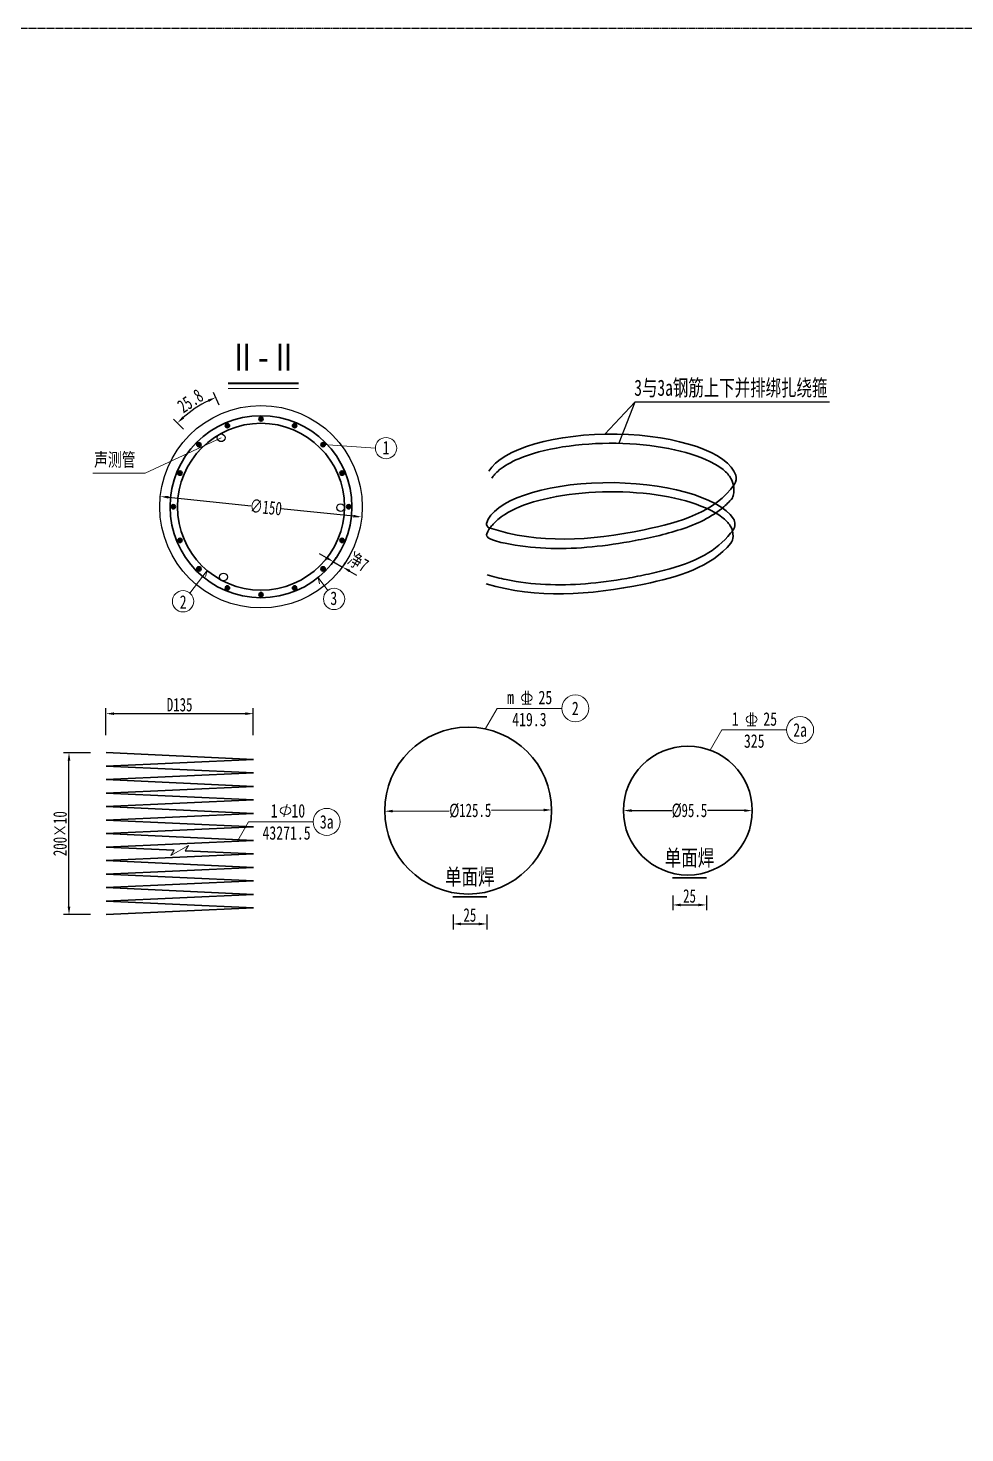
# Model space of a CAD drawing. Header units: millimetres. Extents: x 6150 to 57838, y -71710 to -30599.
# Drawn here: x 43953 to 50896, y -61302 to -50895 of the extents above; entities that cross this region are included whole.
import ezdxf
from ezdxf.enums import TextEntityAlignment as Align

# ---------------------------------------------------------------- set-up
doc = ezdxf.new("R2010")
doc.units = ezdxf.units.MM
doc.linetypes.add('HIDDEN', pattern=[9.525, 6.35, -3.175])
doc.layers.get('Defpoints').update_dxf_attribs({"color": 8, "lineweight": 15})
for name, color, linetype, lineweight in [('1', 1, 'Continuous', 30), ('工作线', 1, 'Continuous', 35), ('文字', 7, 'Continuous', 15), ('标注', 4, 'Continuous', 18), ('钢筋', 1, 'Continuous', 30)]:
    doc.layers.add(name, color=color, linetype=linetype, lineweight=lineweight)
doc.styles.get("Standard").update_dxf_attribs({"font": '仿宋_GB2312.ttf', "width": 0.7})
doc.styles.add('仿宋', font='仿宋_GB2312.ttf', dxfattribs={"width": 0.7})
doc.styles.add('标注', font='仿宋_GB2312.ttf', dxfattribs={"width": 0.7})
doc.styles.add('标题', font='仿宋_GB2312.ttf', dxfattribs={"width": 0.7, "height": 5})
doc.dimstyles.new('副本 1-150', dxfattribs={"dimscale": 0, "dimtxt": 2.5, "dimasz": 1.5, "dimexe": 1, "dimexo": 1, "dimgap": 0.4, "dimtad": 1, "dimdec": 0, "dimlfac": 0.1, "dimrnd": 0.1, "dimzin": 12, "dimdsep": 46, "dimtxsty": 'Standard', "dimcen": 2.5, "dimclrd": 256, "dimclre": 256, "dimclrt": 256, "dimadec": 4, "dimazin": 0, "dimtp": 2, "dimtm": 3, "dimtfac": 0.5, "dimtdec": 0, "dimtmove": 2, "dimatfit": 3, "dimfxl": 4, "dimfxlon": 1, "dimtvp": 0.7, "dimtolj": 1, "dimtzin": 12, "dimarcsym": 0})

# ---------------------------------------------------------------- blocks, each defined once
blk = doc.blocks.new('LXJFB')
at = {"linetype": 'Continuous'}
for p, q in [((19094, -55869), (19316, -55630)), ((19316, -55630), (19199, -55936)), ((19316, -55629), (20759, -55629))]:
    blk.add_line(p, q, dxfattribs=at)
at = {"layer": '钢筋'}
for points in [[(20054, -56239, 0.229407), (20064, -56173)], [(20044, -56579, 0.300739), (20046, -56494)]]:
    blk.add_lwpolyline(points, format="xyb", dxfattribs=at)
at = {"layer": '钢筋', "linetype": 'Continuous'}
blk.add_lwpolyline([(18217, -56529, 0.313269), (18236, -56562)], format="xyb", dxfattribs=at)
at = {"layer": '钢筋'}
for centre, start, end in [((19972, -56303), 318.2485, 345.7032), ((19968, -56627), 321.4646, 359.9492)]:
    blk.add_arc(centre, 76.8, start, end, dxfattribs=at)
at = {"layer": '钢筋', "linetype": 'Continuous'}
blk.add_arc((18241, -56615), 23, 158.5276, 241.6837, dxfattribs=at)
at = {"layer": '钢筋'}
for centre, major_axis, ratio, start_param, end_param in [((19143, -56214), (-928, 0), 0.372782, 3.260261, 6.073925), ((19143, -56573), (-932, 7), 0.370892, 3.390854, 6.17575)]:
    blk.add_ellipse(centre, major_axis=major_axis, ratio=ratio, start_param=start_param, end_param=end_param, dxfattribs=at)
for points, knots in [([(20046, -56322), (20059, -56269), (20040, -56215), (20016, -56174), (19997, -56152), (19944, -56110), (19911, -56089), (19791, -56030), (19686, -55997), (19447, -55951), (19313, -55938), (19042, -55934), (18906, -55943), (18657, -55983), (18545, -56013), (18397, -56075), (18348, -56104), (18287, -56154), (18269, -56174), (18257, -56195)], [3.166922, 3.166922, 3.166922, 3.166922, 3.358106, 3.358106, 3.574619, 3.574619, 3.791131, 3.791131, 4.232878, 4.232878, 4.674625, 4.674625, 5.116371, 5.116371, 5.558118, 5.558118, 5.857446, 5.857446, 6.063063, 6.063063, 6.063063, 6.063063]), ([(20045, -56628), (20045, -56589), (20039, -56572), (20016, -56533), (19997, -56512), (19944, -56469), (19911, -56448), (19791, -56390), (19686, -56356), (19447, -56310), (19313, -56297), (19042, -56293), (18906, -56302), (18657, -56342), (18545, -56372), (18397, -56434), (18348, -56463), (18283, -56516), (18263, -56540), (18241, -56563), (18230, -56581), (18220, -56607)], [3.182051, 3.182051, 3.182051, 3.182051, 3.358106, 3.358106, 3.574619, 3.574619, 3.791131, 3.791131, 4.232878, 4.232878, 4.674625, 4.674625, 5.116371, 5.116371, 5.558118, 5.558118, 5.857446, 5.857446, 6.096512, 6.096512, 6.249425, 6.249425, 6.249425, 6.249425]), ([(18236, -56562), (18603, -56683), (19228, -56644), (19918, -56443), (20054, -56239)], [0.268095, 0.268095, 0.268095, 0.268095, 15.250331, 24.937424, 24.937424, 24.937424, 24.937424]), ([(18230, -56636), (18270, -56657), (18313, -56668), (18455, -56697), (18555, -56708), (18857, -56722), (19062, -56703), (19334, -56654), (19394, -56642), (19516, -56615), (19577, -56599), (19754, -56544), (19867, -56494), (19983, -56401), (20007, -56378), (20029, -56354)], [0.250938, 0.250938, 0.250938, 0.250938, 1.971837, 1.971837, 5.91551, 5.91551, 13.802858, 13.802858, 16.040276, 16.040276, 18.277693, 18.277693, 22.752529, 22.752529, 24.013539, 24.013539, 24.013539, 24.013539]), ([(18221, -56910), (18269, -56924), (18316, -56936), (18460, -56966), (18556, -56977), (18850, -56991), (19051, -56973), (19310, -56927), (19364, -56916), (19471, -56893), (19524, -56880), (19681, -56836), (19780, -56798), (19928, -56706), (20001, -56640), (20044, -56579)], [0, 0, 0, 0, 1.957829, 1.957829, 5.873488, 5.873488, 13.704806, 13.704806, 15.696569, 15.696569, 17.688333, 17.688333, 21.67186, 21.67186, 24.695205, 24.695205, 24.695205, 24.695205]), ([(18215, -56977), (18589, -57087), (19206, -57050), (19885, -56855), (20028, -56675)], [0, 0, 0, 0, 15.250331, 24.3479, 24.3479, 24.3479, 24.3479])]:
    blk.add_open_spline(points, degree=3, knots=knots, dxfattribs=at)
at = {"layer": '文字', "style": '仿宋', "width": 0.7}
blk.add_text('3与3a钢筋上下并排绑扎绕箍', height=120, dxfattribs=at).set_placement((20028, -55584), align=Align.CENTER)
blk = doc.blocks.new('*D44')
at = {"layer": 'Defpoints', "color": 0, "transparency": 16777216}
for p in [(44256, -56263), (44496, -56263), (44496, -57463)]:
    blk.add_point(p, dxfattribs=at)
at = {"layer": '标注', "lineweight": -2, "transparency": 16777216}
for p, q in [((44416, -56263), (44216, -56263)), ((44256, -57403), (44256, -56323)), ((44416, -57463), (44216, -57463))]:
    blk.add_line(p, q, dxfattribs=at)
at = {"layer": '标注', "transparency": 16777216}
for points in [[(44246, -56323), (44266, -56323), (44256, -56263)], [(44246, -57403), (44266, -57403), (44256, -57463)]]:
    blk.add_solid(points, dxfattribs=at)
at = {"layer": '标注', "transparency": 16777216, "insert": (44190, -56863), "char_height": 100, "attachment_point": 5, "rotation": 90}
blk.add_mtext('\\A1;200×10', dxfattribs=at)
blk = doc.blocks.new('*D74')
at = {"layer": 'Defpoints', "color": 0, "transparency": 16777216}
for p in [(44933, -54365), (46425, -54517)]:
    blk.add_point(p, dxfattribs=at)
at = {"layer": '标注', "lineweight": -2, "transparency": 16777216}
for p, q in [((44993, -54371), (45605, -54434)), ((46365, -54511), (45825, -54456))]:
    blk.add_line(p, q, dxfattribs=at)
at = {"layer": '标注', "transparency": 16777216}
for points in [[(44994, -54361), (44992, -54381), (44933, -54365)], [(46366, -54501), (46364, -54521), (46425, -54517)]]:
    blk.add_solid(points, dxfattribs=at)
at = {"layer": '标注', "transparency": 16777216, "insert": (45715, -54445), "char_height": 100, "attachment_point": 5, "rotation": 354.1819}
blk.add_mtext('\\A1;∅150', dxfattribs=at)
blk = doc.blocks.new('*D75')
at = {"layer": 'Defpoints', "color": 0, "transparency": 16777216}
for p in [(46216, -54849), (46284, -54888), (46284, -54888)]:
    blk.add_point(p, dxfattribs=at)
at = {"layer": '标注', "lineweight": -2, "transparency": 16777216}
for p, q in [((46164, -54819), (46112, -54789)), ((46216, -54849), (46236, -54814)), ((46216, -54849), (46284, -54888)), ((46284, -54888), (46304, -54853)), ((46336, -54918), (46387, -54948))]:
    blk.add_line(p, q, dxfattribs=at)
at = {"layer": '标注', "transparency": 16777216}
for points in [[(46169, -54810), (46159, -54827), (46216, -54849)], [(46341, -54909), (46331, -54926), (46284, -54888)]]:
    blk.add_solid(points, dxfattribs=at)
at = {"layer": '标注', "transparency": 16777216, "insert": (46398, -54855), "char_height": 100, "attachment_point": 5, "rotation": 330}
blk.add_mtext('\\A1;净7', dxfattribs=at)
blk = doc.blocks.new('*D76')
at = {"layer": 'Defpoints', "color": 0, "transparency": 16777216}
for p in [(47102, -57423), (47352, -57423), (47352, -57532)]:
    blk.add_point(p, dxfattribs=at)
at = {"layer": '标注', "lineweight": -2, "transparency": 16777216}
for p, q in [((47102, -57463), (47102, -57572)), ((47162, -57532), (47292, -57532)), ((47352, -57463), (47352, -57572))]:
    blk.add_line(p, q, dxfattribs=at)
at = {"layer": '标注', "transparency": 16777216}
for points in [[(47162, -57522), (47162, -57542), (47102, -57532)], [(47292, -57522), (47292, -57542), (47352, -57532)]]:
    blk.add_solid(points, dxfattribs=at)
at = {"layer": '标注', "transparency": 16777216, "insert": (47227, -57466), "char_height": 100, "attachment_point": 5}
blk.add_mtext('\\A1;25', dxfattribs=at)
blk = doc.blocks.new('*D77')
at = {"layer": 'Defpoints', "color": 0, "transparency": 16777216}
for p in [(46596, -56697), (47833, -56687)]:
    blk.add_point(p, dxfattribs=at)
at = {"layer": '标注', "lineweight": -2, "transparency": 16777216}
for p, q in [((46656, -56696), (47074, -56693)), ((47773, -56688), (47388, -56691))]:
    blk.add_line(p, q, dxfattribs=at)
at = {"layer": '标注', "transparency": 16777216}
for points in [[(46656, -56686), (46656, -56706), (46596, -56697)], [(47773, -56678), (47773, -56698), (47833, -56687)]]:
    blk.add_solid(points, dxfattribs=at)
at = {"layer": '标注', "transparency": 16777216, "insert": (47231, -56692), "char_height": 100, "attachment_point": 5, "rotation": 0.4204}
blk.add_mtext('\\A1;{\\fMS PGothic|b0|i0|c134|p34;%%C}125.5', dxfattribs=at)
blk = doc.blocks.new('fi')
at = {"lineweight": 18}
for p, q in [((0, 0), (1.58, 0)), ((0.58, 0), (0.58, 2.35)), ((1.02, 0), (1.02, 2.35))]:
    blk.add_line(p, q, dxfattribs=at)
blk.add_ellipse((0.8, 1.13), major_axis=(0.966, 0), ratio=0.701732, dxfattribs=at)
blk = doc.blocks.new('*D86')
at = {"layer": 'Defpoints', "color": 0, "transparency": 16777216}
for p in [(45240, -53682), (45383, -53726), (45132, -53894), (45679, -54441), (45679, -54441)]:
    blk.add_point(p, dxfattribs=at)
at = {"layer": '标注', "lineweight": -2, "transparency": 16777216}
for p, q in [((45368, -53689), (45328, -53594)), ((45104, -53866), (45031, -53793))]:
    blk.add_line(p, q, dxfattribs=at)
blk.add_arc((45679, -54441), 877, 116.4205, 131.0795, dxfattribs=at)
at = {"layer": '标注', "transparency": 16777216}
for points in [[(45285, -53647), (45293, -53665), (45343, -53631)], [(45110, -53787), (45096, -53773), (45059, -53821)]]:
    blk.add_solid(points, dxfattribs=at)
at = {"layer": '标注', "transparency": 16777216, "insert": (45155, -53657), "char_height": 100, "attachment_point": 5, "rotation": 33.75}
blk.add_mtext('\\A1;25.8', dxfattribs=at)
blk = doc.blocks.new('*D94')
at = {"layer": 'Defpoints', "color": 0, "transparency": 16777216}
for p in [(48365, -56692), (49320, -56692)]:
    blk.add_point(p, dxfattribs=at)
at = {"layer": '标注', "lineweight": -2, "transparency": 16777216}
for p, q in [((48425, -56692), (48723, -56692)), ((49260, -56692), (48988, -56692))]:
    blk.add_line(p, q, dxfattribs=at)
at = {"layer": '标注', "transparency": 16777216}
for points in [[(48425, -56682), (48425, -56702), (48365, -56692)], [(49260, -56682), (49260, -56702), (49320, -56692)]]:
    blk.add_solid(points, dxfattribs=at)
at = {"layer": '标注', "transparency": 16777216, "insert": (48855, -56692), "char_height": 100, "attachment_point": 5}
blk.add_mtext('\\A1;{\\fMS PGothic|b0|i0|c134|p34;%%C}95.5', dxfattribs=at)
blk = doc.blocks.new('*D102')
at = {"layer": 'Defpoints', "color": 0, "transparency": 16777216}
for p in [(45622, -55974), (44530, -56214), (45622, -56214)]:
    blk.add_point(p, dxfattribs=at)
at = {"layer": '标注', "lineweight": -2, "transparency": 16777216}
for p, q in [((44530, -56134), (44530, -55934)), ((44590, -55974), (45562, -55974)), ((45622, -56134), (45622, -55934))]:
    blk.add_line(p, q, dxfattribs=at)
at = {"layer": '标注', "transparency": 16777216}
for points in [[(44590, -55964), (44590, -55984), (44530, -55974)], [(45562, -55964), (45562, -55984), (45622, -55974)]]:
    blk.add_solid(points, dxfattribs=at)
at = {"layer": '标注', "transparency": 16777216, "insert": (45076, -55908), "char_height": 100, "attachment_point": 5}
blk.add_mtext('\\A1;D135', dxfattribs=at)
blk = doc.blocks.new('*D103')
at = {"layer": 'Defpoints', "color": 0, "transparency": 16777216}
for p in [(48730, -57282), (48980, -57282), (48980, -57391)]:
    blk.add_point(p, dxfattribs=at)
at = {"layer": '标注', "lineweight": -2, "transparency": 16777216}
for p, q in [((48730, -57322), (48730, -57431)), ((48980, -57322), (48980, -57431)), ((48790, -57391), (48920, -57391))]:
    blk.add_line(p, q, dxfattribs=at)
at = {"layer": '标注', "transparency": 16777216}
for points in [[(48790, -57381), (48790, -57401), (48730, -57391)], [(48920, -57381), (48920, -57401), (48980, -57391)]]:
    blk.add_solid(points, dxfattribs=at)
at = {"layer": '标注', "transparency": 16777216, "insert": (48855, -57325), "char_height": 100, "attachment_point": 5}
blk.add_mtext('\\A1;25', dxfattribs=at)

msp = doc.modelspace()

# ---------------------------------------------------------------- hatches: boundary and pattern name
at = {"linetype": 'HIDDEN'}
h = msp.add_hatch(color=1, dxfattribs=at)
h.dxf.hatch_style = 1
edge = h.paths.add_edge_path()
edge.add_arc((45678.99, -53790.62), 16, 0, 360)
h = msp.add_hatch(color=1, dxfattribs=at)
h.dxf.hatch_style = 1
edge = h.paths.add_edge_path()
edge.add_arc((45430.06, -53840.13), 16, 0, 360)
h = msp.add_hatch(color=1, dxfattribs=at)
h.dxf.hatch_style = 1
edge = h.paths.add_edge_path()
edge.add_arc((45927.93, -53840.13), 16, 0, 360)
h = msp.add_hatch(color=1, dxfattribs=at)
h.dxf.hatch_style = 1
edge = h.paths.add_edge_path()
edge.add_arc((45219.02, -53981.14), 16, 0, 360)
h = msp.add_hatch(color=1, dxfattribs=at)
h.dxf.hatch_style = 1
edge = h.paths.add_edge_path()
edge.add_arc((46138.96, -53981.14), 16, 0, 360)
h = msp.add_hatch(color=1, dxfattribs=at)
h.dxf.hatch_style = 1
edge = h.paths.add_edge_path()
edge.add_arc((45078.01, -54192.18), 16, 0, 360)
h = msp.add_hatch(color=1, dxfattribs=at)
h.dxf.hatch_style = 1
edge = h.paths.add_edge_path()
edge.add_arc((46279.97, -54192.18), 16, 0, 360)
h = msp.add_hatch(color=1, dxfattribs=at)
h.dxf.hatch_style = 1
edge = h.paths.add_edge_path()
edge.add_arc((45028.49, -54441.12), 16, 0, 360)
h = msp.add_hatch(color=1, dxfattribs=at)
h.dxf.hatch_style = 1
edge = h.paths.add_edge_path()
edge.add_arc((46329.49, -54441.12), 16, 0, 360)
h = msp.add_hatch(color=1, dxfattribs=at)
h.dxf.hatch_style = 1
edge = h.paths.add_edge_path()
edge.add_arc((45078.01, -54690.05), 16, 0, 360)
h = msp.add_hatch(color=1, dxfattribs=at)
h.dxf.hatch_style = 1
edge = h.paths.add_edge_path()
edge.add_arc((46279.97, -54690.05), 16, 0, 360)
h = msp.add_hatch(color=1, dxfattribs=at)
h.dxf.hatch_style = 1
edge = h.paths.add_edge_path()
edge.add_arc((45219.02, -54901.09), 16, 0, 360)
h = msp.add_hatch(color=1, dxfattribs=at)
h.dxf.hatch_style = 1
edge = h.paths.add_edge_path()
edge.add_arc((46138.96, -54901.09), 16, 0, 360)
h = msp.add_hatch(color=1, dxfattribs=at)
h.dxf.hatch_style = 1
edge = h.paths.add_edge_path()
edge.add_arc((45430.06, -55042.1), 16, 0, 360)
h = msp.add_hatch(color=1, dxfattribs=at)
h.dxf.hatch_style = 1
edge = h.paths.add_edge_path()
edge.add_arc((45927.93, -55042.1), 16, 0, 360)
h = msp.add_hatch(color=1, dxfattribs=at)
h.dxf.hatch_style = 1
edge = h.paths.add_edge_path()
edge.add_arc((45678.99, -55091.62), 16, 0, 360)

# ---------------------------------------------------------------- linework, layer by layer
msp.add_lwpolyline([(32034.53, -50895.02), (57838.47, -50895.02), (57838.47, -65851.99), (32034.53, -65851.99)], close=True, dxfattribs=at)
msp.add_circle((45678.99, -54441.12), 750)
at = {"linetype": 'Continuous'}
for centre in [(45383.82, -53930.37), (46268.86, -54447.28), (45401.12, -54961.47)]:
    msp.add_circle(centre, 28.5, dxfattribs=at)
at = {"layer": '1'}
for centre in [(45678.99, -53790.62), (45430.06, -53840.13), (45927.93, -53840.13), (45219.02, -53981.14), (46138.96, -53981.14), (45078.01, -54192.18), (46279.97, -54192.18), (45028.49, -54441.12), (46329.49, -54441.12), (45078.01, -54690.05), (46279.97, -54690.05), (45219.02, -54901.09), (46138.96, -54901.09), (45430.06, -55042.1), (45927.93, -55042.1), (45678.99, -55091.62)]:
    msp.add_circle(centre, 16, dxfattribs=at)
at = {"layer": '工作线'}
msp.add_line((45436.58, -53525.36), (45955.87, -53525.36), dxfattribs=at)
at = {"layer": '文字'}
msp.add_line((45436.58, -53565.36), (45955.87, -53565.36), dxfattribs=at)
at = {"layer": '标注'}
for p, q in [((45383.82, -53930.37), (44819.57, -54193.34)), ((46138.96, -53981.14), (46526.79, -54007.04)), ((44819.57, -54193.34), (44431.59, -54193.34)), ((45280.65, -54914.13), (45152.67, -55080.91)), ((45280.65, -54914.13), (45267.97, -54957.96)), ((46101.62, -54966.41), (46173.99, -55060.72)), ((46101.62, -54966.41), (46111.49, -55010.95)), ((47341.77, -56084.73), (47428.24, -55934.96)), ((47428.24, -55934.96), (47908.24, -55934.96)), ((49007.92, -56244.26), (49094.39, -56094.49)), ((49094.39, -56094.49), (49574.39, -56094.49)), ((45848.39, -56739.44), (45873.67, -56645.11)), ((45506.13, -56914.19), (45586.25, -56775.43)), ((45586.25, -56775.43), (46066.25, -56775.43))]:
    msp.add_line(p, q, dxfattribs=at)
at = {"layer": '标注', "flags": 128}
msp.add_lwpolyline([(45116.32, -56989.72), (45116.32, -56989.72), (45141.22, -56950.81), (45011.5, -57024.96), (45036.4, -56986.06), (45036.4, -56986.06)], dxfattribs=at)
at = {"layer": '标注'}
for centre, radius in [((46605.73, -54007.04), 78.94), ((46220.86, -55124.24), 78.94), ((45101.63, -55141.13), 78.94), ((48008.24, -55934.96), 100), ((49674.39, -56094.49), 100), ((46166.25, -56775.43), 100)]:
    msp.add_circle(centre, radius, dxfattribs=at)
msp.add_ellipse((45861.03, -56692.27), major_axis=(40.19, 0), ratio=0.70173185, dxfattribs=at)
at = {"layer": '钢筋'}
for p, q in [((44530.36, -56262.89), (45622.36, -56312.89)), ((44530.36, -56362.89), (45622.36, -56312.89)), ((44530.36, -56362.89), (45622.36, -56412.89)), ((44530.36, -56462.89), (45622.36, -56412.89)), ((44530.36, -56462.89), (45622.36, -56512.89)), ((44530.36, -56562.89), (45622.36, -56512.89)), ((44530.36, -56562.89), (45622.36, -56612.89)), ((44530.36, -56662.89), (45622.36, -56612.89)), ((44530.36, -56662.89), (45622.36, -56712.89)), ((44530.36, -56762.89), (45622.36, -56712.89)), ((44530.36, -56762.89), (45622.36, -56812.89)), ((44530.36, -56862.89), (45622.36, -56812.89)), ((44530.36, -56862.89), (45622.36, -56912.89)), ((44530.36, -56962.89), (45622.36, -56912.89)), ((44530.36, -56962.89), (45036.4, -56986.06)), ((44530.36, -57062.89), (45622.36, -57012.89)), ((45116.32, -56989.72), (45622.36, -57012.89)), ((44530.36, -57062.89), (45622.36, -57112.89)), ((44530.36, -57162.89), (45622.36, -57112.89)), ((44530.36, -57162.89), (45622.36, -57212.89)), ((44530.36, -57262.89), (45622.36, -57212.89)), ((48729.86, -57190.4), (48979.86, -57190.4)), ((44530.36, -57262.89), (45622.36, -57312.89)), ((44530.36, -57362.89), (45622.36, -57312.89)), ((47101.86, -57331.4), (47351.86, -57331.4)), ((44530.36, -57362.89), (45622.36, -57412.89)), ((44530.36, -57462.89), (45622.36, -57412.89))]:
    msp.add_line(p, q, dxfattribs=at)
for centre, radius in [((45678.99, -54441.12), 674.2), ((45678.99, -54441.12), 618.4), ((47214.36, -56692.03), 618.4), ((48842.35, -56692.03), 477.4)]:
    msp.add_circle(centre, radius, dxfattribs=at)

# ---------------------------------------------------------------- block references
msp.add_blockref('LXJFB', (29133.1, 1964.87))
at = {"layer": '标注', "xscale": 41.59999999999761, "yscale": 41.59999999999761, "zscale": 41.59999999999761}
for p in [(47615.35, -55903.64), (49281.5, -56063.18)]:
    msp.add_blockref('fi', p, dxfattribs=at)

# ---------------------------------------------------------------- texts
at = {"layer": '文字', "style": '标题', "width": 0.75}
for s, height, p in [('Ⅱ-Ⅱ', 200, (45696.23, -53493.36)), ('单面焊', 120, (48854.48, -57137.35)), ('单面焊', 120, (47226.49, -57278.35))]:
    msp.add_text(s, height=height, dxfattribs=at).set_placement(p, align=Align.BOTTOM_CENTER)
at = {"layer": '标注', "style": '标注', "width": 0.75}
for s, p in [('1', (46605.73, -54003.53)), ('2', (45101.98, -55146.98)), ('3', (46218.21, -55118.87)), ('2', (48008.24, -55934.96)), ('419.3', (47668.24, -56016.96)), ('2a', (49674.39, -56094.49)), ('325', (49334.39, -56176.49)), ('1  10', (45878.81, -56693.43)), ('3a', (46166.25, -56775.43))]:
    msp.add_text(s, height=100, dxfattribs=at).set_placement(p, align=Align.MIDDLE_CENTER)
msp.add_text('声测管', height=100, dxfattribs=at).set_placement((44595.62, -54042.05), align=Align.TOP_CENTER)
at = {"layer": '标注', "color": 6, "style": '标注', "width": 0.75}
for s, p in [('m', (47528.09, -55852.96)), ('25', (47786.45, -55853.89)), ('1', (49194.23, -56012.49)), ('25', (49452.6, -56013.42)), ('43271.5', (45868.5, -56857.43))]:
    msp.add_text(s, height=100, dxfattribs=at).set_placement(p, align=Align.MIDDLE_CENTER)

# ---------------------------------------------------------------- dimensions: what is measured, and where the dimension line sits
at = {"layer": '标注'}
dim = msp.add_angular_dim_2l(base=(45240.48, -53681.58), line1=((45382.88, -53726.25), (45678.99, -54441.12)), line2=((45678.99, -54441.12), (45131.86, -53893.98)), text='25.8', dimstyle='副本 1-150', override={"dimscale": 40, "dimarcsym": 2}, dxfattribs=at)
dim.commit()
dim.dimension.update_dxf_attribs({"geometry": '*D86', "text_midpoint": (45155.07, -53657.01)})
dim = msp.add_diameter_dim_2p(p1=(44932.85, -54365.09), p2=(46425.13, -54517.14), dimstyle='副本 1-150', override={"dimscale": 40, "dimarcsym": 2}, dxfattribs=at)
dim.commit()
dim.dimension.update_dxf_attribs({"geometry": '*D74', "text_midpoint": (45714.85, -54444.77), "dimtype": 163})
dim = msp.add_linear_dim(base=(46283.55, -54887.59), p1=(46216.08, -54848.64), p2=(46283.55, -54887.59), angle=330, text='净7', dimstyle='副本 1-150', override={"dimscale": 40, "dimarcsym": 2}, dxfattribs=at)
dim.commit()
dim.dimension.update_dxf_attribs({"geometry": '*D75', "text_midpoint": (46397.71, -54854.84), "dimtype": 161})
dim = msp.add_linear_dim(base=(45622.36, -55973.95), p1=(44530.36, -56213.95), p2=(45622.36, -56213.95), text='D135', dimstyle='副本 1-150', override={"dimscale": 40, "dimarcsym": 2}, dxfattribs=at)
dim.commit()
dim.dimension.update_dxf_attribs({"geometry": '*D102', "text_midpoint": (45076.36, -55907.95)})
dim = msp.add_linear_dim(base=(44256.4, -56262.89), p1=(44496.4, -57462.89), p2=(44496.4, -56262.89), angle=90, text='200×10', dimstyle='副本 1-150', override={"dimscale": 40, "dimarcsym": 2}, dxfattribs=at)
dim.commit()
dim.dimension.update_dxf_attribs({"geometry": '*D44', "text_midpoint": (44190.4, -56862.89)})
for p1, p2, text, picture, middle in [((46595.97, -56696.57), (47832.74, -56687.5), '{\\fMS PGothic|b0|i0|c134|p34;%%C}125.5', '*D77', (47230.55, -56691.91)), ((48364.95, -56692.03), (49319.75, -56692.03), '{\\fMS PGothic|b0|i0|c134|p34;%%C}95.5', '*D94', (48855.47, -56692.03))]:
    dim = msp.add_diameter_dim_2p(p1=p1, p2=p2, text=text, dimstyle='副本 1-150', override={"dimscale": 40, "dimarcsym": 2}, dxfattribs=at)
    dim.commit()
    dim.dimension.update_dxf_attribs({"geometry": picture, "text_midpoint": middle, "dimtype": 163})
for base, p1, p2, picture, middle in [((48979.86, -57390.98), (48729.86, -57281.92), (48979.86, -57281.92), '*D103', (48854.86, -57324.98)), ((47351.86, -57531.98), (47101.86, -57422.92), (47351.86, -57422.92), '*D76', (47226.86, -57465.98))]:
    dim = msp.add_linear_dim(base=base, p1=p1, p2=p2, dimstyle='副本 1-150', override={"dimscale": 40, "dimarcsym": 2}, dxfattribs=at)
    dim.commit()
    dim.dimension.update_dxf_attribs({"geometry": picture, "text_midpoint": middle})

doc.saveas('drawing.dxf')
